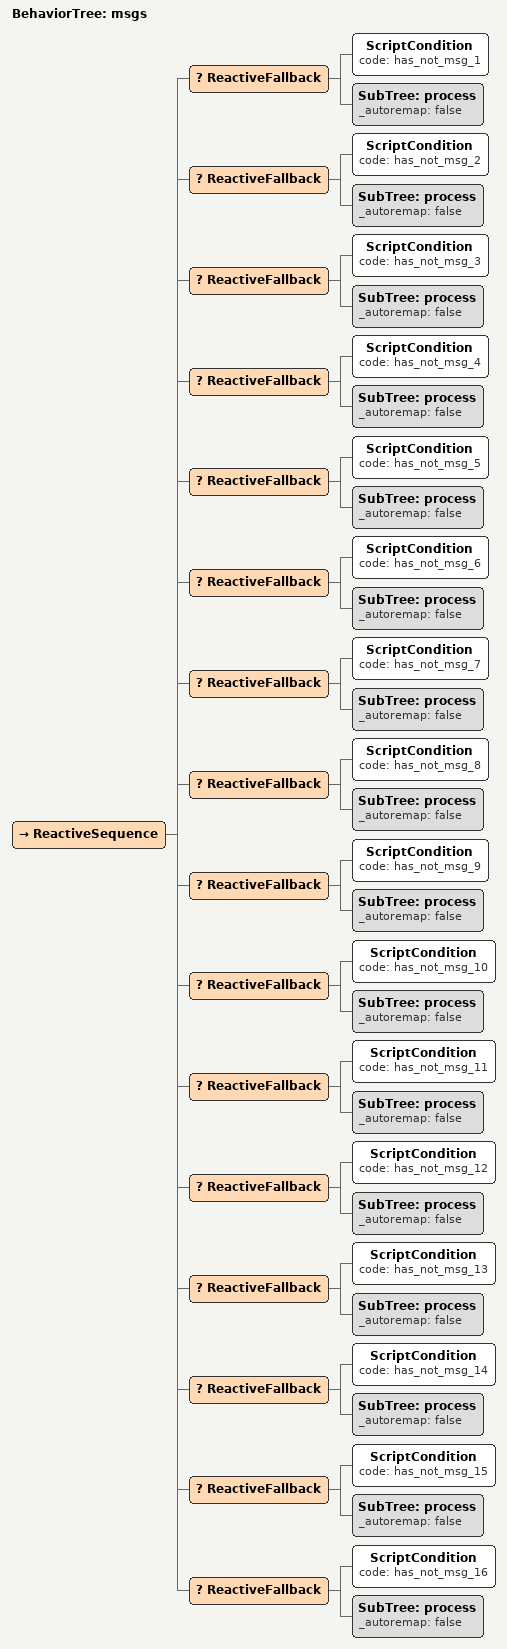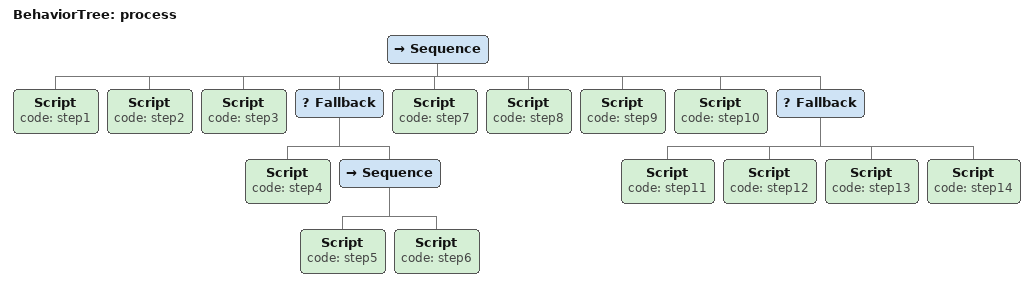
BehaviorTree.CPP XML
<?xml version="1.0" encoding="UTF-8"?>
<root BTCPP_format="4">
  <BehaviorTree ID="msgs">
    <ReactiveSequence>
      <ReactiveFallback>
        <ScriptCondition code="has_not_msg_1"/>
        <SubTree ID="process"
                 _autoremap="false"/>
      </ReactiveFallback>
      <ReactiveFallback>
        <ScriptCondition code="has_not_msg_2"/>
        <SubTree ID="process"
                 _autoremap="false"/>
      </ReactiveFallback>
      <ReactiveFallback>
        <ScriptCondition code="has_not_msg_3"/>
        <SubTree ID="process"
                 _autoremap="false"/>
      </ReactiveFallback>
      <ReactiveFallback>
        <ScriptCondition code="has_not_msg_4"/>
        <SubTree ID="process"
                 _autoremap="false"/>
      </ReactiveFallback>
      <ReactiveFallback>
        <ScriptCondition code="has_not_msg_5"/>
        <SubTree ID="process"
                 _autoremap="false"/>
      </ReactiveFallback>
      <ReactiveFallback>
        <ScriptCondition code="has_not_msg_6"/>
        <SubTree ID="process"
                 _autoremap="false"/>
      </ReactiveFallback>
      <ReactiveFallback>
        <ScriptCondition code="has_not_msg_7"/>
        <SubTree ID="process"
                 _autoremap="false"/>
      </ReactiveFallback>
      <ReactiveFallback>
        <ScriptCondition code="has_not_msg_8"/>
        <SubTree ID="process"
                 _autoremap="false"/>
      </ReactiveFallback>
      <ReactiveFallback>
        <ScriptCondition code="has_not_msg_9"/>
        <SubTree ID="process"
                 _autoremap="false"/>
      </ReactiveFallback>
      <ReactiveFallback>
        <ScriptCondition code="has_not_msg_10"/>
        <SubTree ID="process"
                 _autoremap="false"/>
      </ReactiveFallback>
      <ReactiveFallback>
        <ScriptCondition code="has_not_msg_11"/>
        <SubTree ID="process"
                 _autoremap="false"/>
      </ReactiveFallback>
      <ReactiveFallback>
        <ScriptCondition code="has_not_msg_12"/>
        <SubTree ID="process"
                 _autoremap="false"/>
      </ReactiveFallback>
      <ReactiveFallback>
        <ScriptCondition code="has_not_msg_13"/>
        <SubTree ID="process"
                 _autoremap="false"/>
      </ReactiveFallback>
      <ReactiveFallback>
        <ScriptCondition code="has_not_msg_14"/>
        <SubTree ID="process"
                 _autoremap="false"/>
      </ReactiveFallback>
      <ReactiveFallback>
        <ScriptCondition code="has_not_msg_15"/>
        <SubTree ID="process"
                 _autoremap="false"/>
      </ReactiveFallback>
      <ReactiveFallback>
        <ScriptCondition code="has_not_msg_16"/>
        <SubTree ID="process"
                 _autoremap="false"/>
      </ReactiveFallback>
    </ReactiveSequence>
  </BehaviorTree>

  <BehaviorTree ID="process">
    <Sequence>
      <Script code="step1"/>
      <Script code="step2"/>
      <Script code="step3"/>
      <Fallback>
        <Script code="step4"/>
        <Sequence>
          <Script code="step5"/>
          <Script code="step6"/>
        </Sequence>
      </Fallback>
      <Script code="step7"/>
      <Script code="step8"/>
      <Script code="step9"/>
      <Script code="step10"/>
      <Fallback>
        <Script code="step11"/>
        <Script code="step12"/>
        <Script code="step13"/>
        <Script code="step14"/>
      </Fallback>
    </Sequence>
  </BehaviorTree>

</root>
